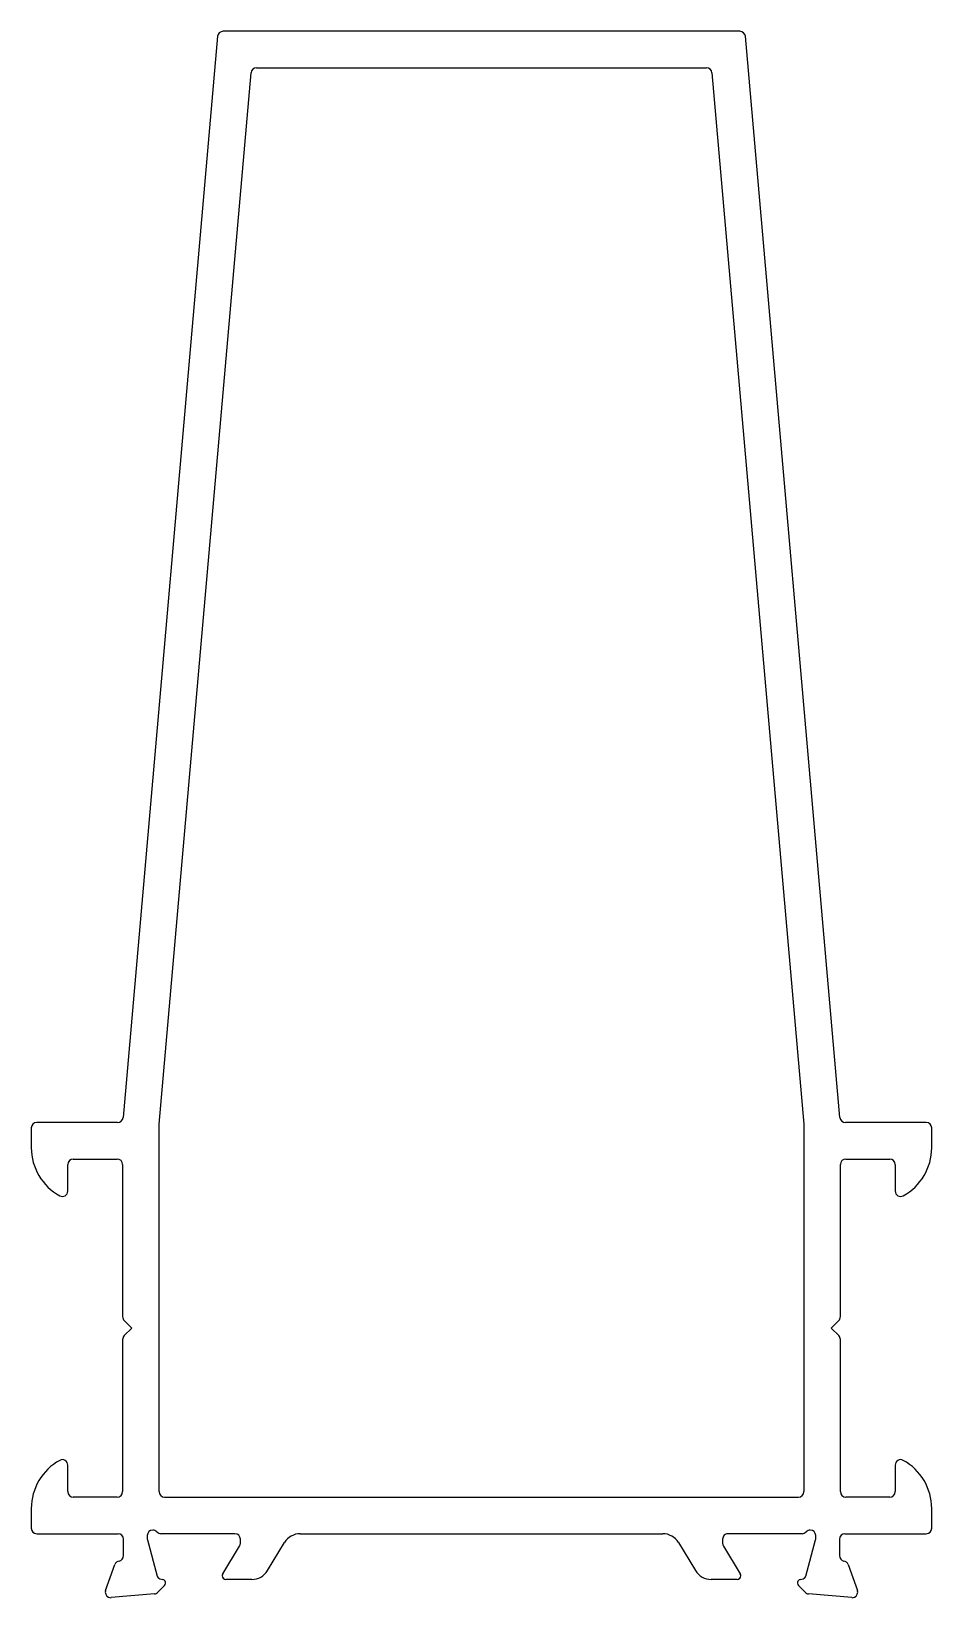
# Model space of a CAD drawing. Extents: x 772.1 to 821.4, y 485.8 to 571.5.
import ezdxf

# ---------------------------------------------------------------- set-up
doc = ezdxf.new("R2010")
doc.units = 0
doc.layers.get('0').update_dxf_attribs({"linetype": 'CONTINUOUS'})

msp = doc.modelspace()

# ---------------------------------------------------------------- linework, layer by layer
at = {"color": 0}
for p, q in [((782.269, 571.231), (777.094, 512.078)), ((810.872, 571.505), (782.568, 571.505)), ((816.346, 512.078), (811.171, 571.231)), ((779.07, 511.717), (784.102, 569.231)), ((784.401, 569.505), (809.039, 569.505)), ((809.338, 569.231), (814.37, 511.717)), ((776.795, 511.805), (772.37, 511.805)), ((779.07, 491.605), (779.07, 511.717)), ((814.37, 511.717), (814.37, 491.605)), ((821.07, 511.805), (816.645, 511.805)), ((772.07, 511.505), (772.07, 510.421)), ((821.37, 510.421), (821.37, 511.505)), ((774.07, 508.055), (774.07, 509.505)), ((774.37, 509.805), (776.77, 509.805)), ((777.07, 509.505), (777.07, 501.179)), ((816.37, 501.179), (816.37, 509.505)), ((816.67, 509.805), (819.07, 509.805)), ((819.37, 509.505), (819.37, 508.055)), ((777.158, 500.967), (777.57, 500.555)), ((777.57, 500.555), (777.158, 500.142)), ((815.87, 500.555), (816.282, 500.967)), ((816.282, 500.142), (815.87, 500.555)), ((777.07, 499.93), (777.07, 491.605)), ((816.37, 491.605), (816.37, 499.93)), ((774.07, 491.605), (774.07, 493.055)), ((819.37, 493.055), (819.37, 491.605)), ((776.77, 491.305), (774.37, 491.305)), ((779.37, 491.305), (814.07, 491.305)), ((819.07, 491.305), (816.67, 491.305)), ((772.07, 490.688), (772.07, 489.605)), ((821.37, 489.605), (821.37, 490.688)), ((772.37, 489.305), (776.82, 489.305)), ((777.12, 488.104), (777.12, 489.005)), ((778.42, 489.204), (778.42, 489.043)), ((778.43, 488.966), (778.961, 486.984)), ((783.22, 489.304), (779.167, 489.304)), ((782.549, 487.108), (783.476, 488.627)), ((783.52, 488.783), (783.52, 489.004)), ((784.999, 487.283), (785.94, 488.825)), ((786.794, 489.304), (806.646, 489.304)), ((807.5, 488.825), (808.441, 487.283)), ((809.92, 489.004), (809.92, 488.783)), ((809.964, 488.627), (810.891, 487.108)), ((814.273, 489.304), (810.22, 489.304)), ((814.479, 486.984), (815.01, 488.966)), ((815.02, 489.043), (815.02, 489.204)), ((816.32, 489.005), (816.32, 488.104)), ((816.62, 489.305), (821.07, 489.305)), ((776.137, 486.205), (776.652, 487.617)), ((779.103, 486.842), (779.272, 486.797)), ((784.145, 486.804), (782.72, 486.804)), ((810.72, 486.804), (809.295, 486.804)), ((814.168, 486.797), (814.337, 486.842)), ((816.788, 487.617), (817.303, 486.205)), ((778.812, 486.012), (776.446, 485.805)), ((779.361, 486.462), (778.998, 486.099)), ((814.442, 486.099), (814.079, 486.462)), ((816.994, 485.805), (814.628, 486.012))]:
    msp.add_line(p, q, dxfattribs=at)
for centre, radius, start, end in [((782.568, 571.205), 0.3, 90, 175), ((810.872, 571.205), 0.3, 5, 90), ((784.401, 569.205), 0.3, 90, 175), ((809.039, 569.205), 0.3, 5, 90), ((772.37, 511.505), 0.3, 90, 180), ((776.795, 512.105), 0.3, 270, 355), ((816.645, 512.105), 0.3, 185, 270), ((821.07, 511.505), 0.3, 0, 90), ((775.07, 510.421), 3, 180, 241.2178), ((818.37, 510.421), 3, 298.7822, 0), ((774.37, 509.505), 0.3, 90, 180), ((776.77, 509.505), 0.3, 0, 90), ((816.67, 509.505), 0.3, 90, 180), ((819.07, 509.505), 0.3, 0, 90), ((773.77, 508.055), 0.3, 241.2178, 360), ((819.67, 508.055), 0.3, 180, 298.7822), ((777.37, 501.179), 0.3, 180, 225), ((816.07, 501.179), 0.3, 315, 0), ((777.37, 499.93), 0.3, 135, 180), ((816.07, 499.93), 0.3, 0, 45), ((775.07, 490.688), 3, 118.7822, 180), ((773.77, 493.055), 0.3, 360, 118.7822), ((819.67, 493.055), 0.3, 61.2178, 180), ((818.37, 490.688), 3, 360, 61.2178), ((774.37, 491.605), 0.3, 180, 270), ((776.77, 491.605), 0.3, 270, 0), ((779.37, 491.605), 0.3, 180, 270), ((814.07, 491.605), 0.3, 270, 0), ((816.67, 491.605), 0.3, 180, 270), ((819.07, 491.605), 0.3, 270, 0), ((772.37, 489.605), 0.3, 180, 270), ((778.72, 489.204), 0.3, 90, 180), ((778.72, 489.204), 0.3, 41.81031, 90), ((779.167, 489.604), 0.3, 221.81031, 270), ((814.273, 489.604), 0.3, 270, 318.18969), ((814.72, 489.204), 0.3, 90, 138.18969), ((814.72, 489.204), 0.3, 360, 90), ((821.07, 489.605), 0.3, 270, 0), ((776.82, 489.005), 0.3, 0, 90), ((778.72, 489.043), 0.3, 180, 195), ((783.22, 489.004), 0.3, 360, 90), ((783.22, 488.783), 0.3, 328.60449, 360), ((786.794, 488.304), 1, 90, 148.60449), ((806.646, 488.304), 1, 31.39551, 90), ((810.22, 489.004), 0.299, 89.9014, 180.0986), ((810.22, 488.783), 0.3, 180, 211.39551), ((814.72, 489.043), 0.3, 345, 360), ((816.62, 489.005), 0.3, 90, 180), ((776.934, 487.515), 0.3, 100.90428, 160), ((776.82, 488.104), 0.3, 280.90428, 0), ((816.62, 488.104), 0.3, 180, 259.09572), ((816.507, 487.515), 0.3, 20, 79.09572), ((779.155, 487.036), 0.2, 195, 255), ((779.22, 486.604), 0.2, 15, 75), ((782.72, 487.004), 0.2, 148.60449, 180), ((782.72, 487.004), 0.2, 180, 270), ((784.145, 487.804), 1, 270, 328.60449), ((809.295, 487.804), 1, 211.39551, 270), ((810.72, 487.004), 0.2, 270, 360), ((810.72, 487.004), 0.2, 0, 31.39551), ((814.22, 486.604), 0.2, 105, 165), ((814.286, 487.036), 0.2, 285, 345), ((776.401, 486.107), 0.281, 159.71969, 180.66397), ((776.42, 486.104), 0.3, 180, 270), ((778.786, 486.311), 0.3, 275, 315), ((779.22, 486.604), 0.2, 315, 0), ((779.22, 486.604), 0.2, 360, 15), ((814.22, 486.604), 0.2, 165, 180), ((814.22, 486.604), 0.2, 180, 225), ((814.654, 486.311), 0.3, 225, 265), ((817.02, 486.104), 0.3, 270, 360), ((817.039, 486.107), 0.281, 359.33603, 20.28031), ((776.42, 486.104), 0.3, 270, 275), ((817.02, 486.104), 0.3, 265, 270)]:
    msp.add_arc(centre, radius, start, end, dxfattribs=at)

doc.saveas('drawing.dxf')
